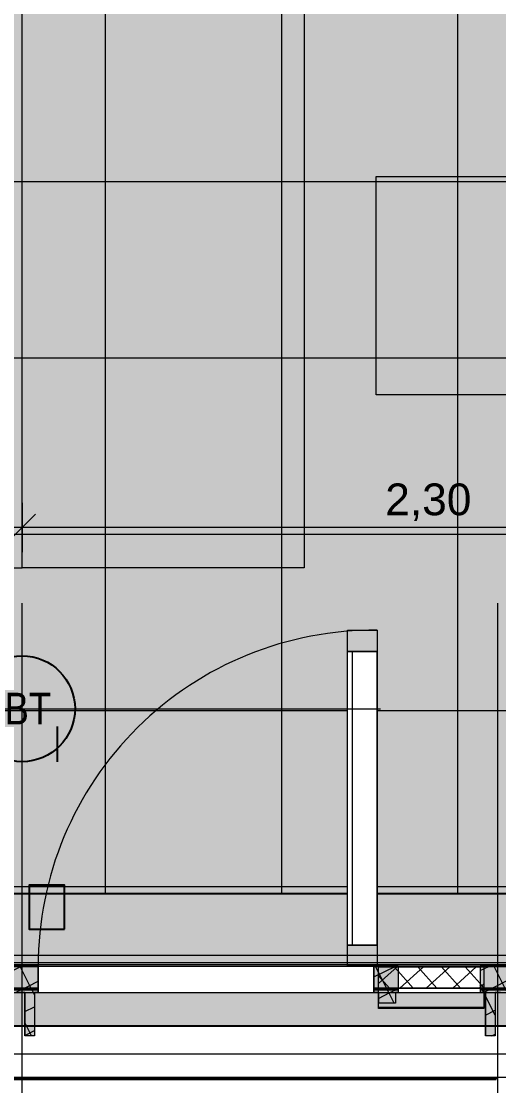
# Model space of a CAD drawing. Header units: metres. Extents: x -22.4 to 53.1, y 133.6 to 157.9.
# Drawn here: x 21.316 to 22.671, y 137.471 to 140.49 of the extents above; entities that cross this region are included whole.
import ezdxf

# ---------------------------------------------------------------- set-up
doc = ezdxf.new("R2010")
doc.units = ezdxf.units.M
doc.header["$MEASUREMENT"] = 0
for name, pattern in [('Achse', [0.0023, 0.0015, -0.0007999999999999998]), ('Strichlinie_ eng', [0.0023, 0.0015, -0.0007999999999999998]), ('Strichpunktlinie', [0.00670277762413025, 0.00352777767181396, -0.00176388883590699, 0, -0.0014111111164093]), ('Wipeout_Contour', [1, 0, -1])]:
    doc.linetypes.add(name, pattern=pattern)
for name, color, linetype in [('00  Raster', 7, 'Continuous'), ('00  Raster Ausbau', 7, 'Continuous'), ('10  Fassade', 7, 'Continuous'), ('10  Fassade_Deckschraffur', 7, 'Continuous'), ('10  Fassade_Schnittschraffur', 7, 'Continuous'), ('10  Wand Massiv_Deckschraffur', 7, 'Continuous'), ('10  Wand Massiv_Fenster', 7, 'Continuous'), ('20  TGA - Revi+BT', 7, 'Continuous'), ('20  Wand Leichtbau', 7, 'Continuous'), ('20  Wand Leichtbau_Schnittschraffur', 7, 'Continuous'), ('40 Bemaßung 1_ 50 Bodenspiegel', 7, 'Continuous'), ('Neubau_20  Boden Aufbauten', 7, 'Continuous'), ('Neubau_20  Boden Aufbauten_Deckschraffur', 7, 'Continuous'), ('Neubau_20  Möbel', 7, 'Continuous'), ('Neubau_20  TGA - Revi+BT', 7, 'Continuous')]:
    doc.layers.add(name, color=color, linetype=linetype)
doc.styles.add('ERSTELLTER_STIL_1', font='')
doc.styles.add('ERSTELLTER_STIL_2', font='')
doc.styles.get('ERSTELLTER_STIL_1').set_extended_font_data('Arial')
doc.styles.get('ERSTELLTER_STIL_2').set_extended_font_data('Arial Narrow')
pattern_1 = [(26.86748973909856, (-110.1079421504027, 75.26466369909193), (-0.02711571724174043, 0.05352324615030352), []), (116.8674897390988, (-110.1079421504027, 75.26466369909193), (0.05352324615030342, 0.02711571724174061), [])]

msp = doc.modelspace()

# ---------------------------------------------------------------- hatches: boundary and pattern name
at = {"layer": 'Neubau_20  Boden Aufbauten_Deckschraffur', "linetype": 'Continuous', "lineweight": 0, "true_color": 0xffffff}
msp.add_hatch(color=7, dxfattribs=at).paths.add_polyline_path([(-1.616571066743969, 143.8049077047805), (-1.616571066743987, 143.7049078646904), (4.518428932985248, 143.7049078141124), (4.518428933007101, 143.6799078207231), (7.755928925573158, 143.6799078235514), (7.755928925551316, 143.7049077874219), (7.880928933831601, 143.7049077863914), (7.880928934209976, 138.3249078207063), (7.843428934209829, 138.3249078207063), (7.843428934209811, 138.014853348029), (7.880928934209965, 138.014853348029), (7.977196292651769, 138.014853348029), (24.60342893325799, 138.0148533480289), (24.60342893325774, 140.5199078207109), (24.00342893325572, 140.5199078207109), (24.00342893325584, 143.7899078207084), (30.65092611734079, 143.7899078207084), (30.65092611734079, 143.8049080114966)])
at = {"layer": 'Neubau_20  Boden Aufbauten_Deckschraffur', "linetype": 'Continuous', "lineweight": 18}
h = msp.add_hatch(dxfattribs=at)
h.set_pattern_fill('Verband__Quadrat__50x50__4D', color=6, style=0, pattern_type=2)
h.set_pattern_definition([(359.9999764716752, (14.0546981895477, 142.5351813484157), (2.05323367319711e-07, 0.4999999999999579), []), (89.99997647167544, (14.0546981895477, 142.5351813484157), (-0.4999999999999579, 2.053233655739703e-07), [])])
h.paths.add_polyline_path([(-1.616571066743969, 143.8049077047805), (-1.616571066743987, 143.7049078646904), (4.518428932985248, 143.7049078141124), (4.518428933007101, 143.6799078207231), (7.755928925573158, 143.6799078235514), (7.755928925551316, 143.7049077874219), (7.880928933831601, 143.7049077863914), (7.880928934209976, 138.3249078207063), (7.843428934209829, 138.3249078207063), (7.843428934209811, 138.014853348029), (7.880928934209965, 138.014853348029), (7.977196292651769, 138.014853348029), (24.60342893325799, 138.0148533480289), (24.60342893325774, 140.5199078207109), (24.00342893325572, 140.5199078207109), (24.00342893325584, 143.7899078207084), (30.65092611734079, 143.7899078207084), (30.65092611734079, 143.8049080114966)])

# ---------------------------------------------------------------- linework, layer by layer
at = {"layer": '40 Bemaßung 1_ 50 Bodenspiegel', "color": 7, "linetype": 'Continuous', "lineweight": 13, "ltscale": 1000}
for p, q in [((21.31842864685453, 139.124426743761), (21.31842864685453, 138.9838022981351)), ((21.28092934687062, 139.0166143926896), (21.35592877511295, 139.0916146492065)), ((21.31842864685453, 139.054114520948), (19.96842899919848, 139.054114520948)), ((23.61842933499184, 139.054114520948), (21.31842864685453, 139.054114520948))]:
    msp.add_line(p, q, dxfattribs=at)
at = {"layer": 'Neubau_20  Boden Aufbauten', "color": 7, "linetype": 'Continuous', "lineweight": 13, "ltscale": 1000, "flags": 128}
msp.add_lwpolyline([(-1.616571066743969, 143.8049077047805), (-1.616571066743987, 143.7049078646904), (4.518428932985248, 143.7049078141124), (4.518428933007101, 143.6799078207231), (7.755928925573158, 143.6799078235514), (7.755928925551316, 143.7049077874219), (7.880928933831601, 143.7049077863914), (7.880928934209976, 138.3249078207063), (7.843428934209829, 138.3249078207063), (7.843428934209811, 138.014853348029), (7.880928934209965, 138.014853348029), (7.977196292651769, 138.014853348029), (24.60342893325799, 138.0148533480289), (24.60342893325774, 140.5199078207109), (24.00342893325572, 140.5199078207109), (24.00342893325584, 143.7899078207084), (30.65092611734079, 143.7899078207084), (30.65092611734079, 143.8049080114966)], close=True, dxfattribs=at)
at = {"layer": 'Neubau_20  Möbel', "color": 9, "linetype": 'Continuous', "lineweight": 18, "ltscale": 1000, "flags": 128}
for points in [[(21.31842893422222, 138.9399078207055), (21.3184289342222, 140.5399078207054), (20.51842893422222, 140.5399078207054), (20.51842893422225, 138.9399078207054)], [(21.31842893422222, 138.9399078207055), (21.3184289342222, 140.5399078207054), (22.11842893422221, 140.5399078207055), (22.11842893422223, 138.9399078207055)], [(22.32342893422222, 139.4299078207055), (22.32342893422222, 140.0499078207055), (22.9134289342222, 140.0499078207055), (22.91342893422223, 139.4299078207055)]]:
    msp.add_lwpolyline(points, close=True, dxfattribs=at)
at = {"layer": 'Neubau_20  TGA - Revi+BT', "color": 1, "linetype": 'Continuous', "lineweight": 25, "ltscale": 1000}
msp.add_line((21.41842871278548, 138.389907113933), (21.41842871278548, 138.4899071798639), dxfattribs=at)
msp.add_circle((21.31842893422737, 138.5399078207052), 0.15, dxfattribs=at)

# ---------------------------------------------------------------- texts
at = {"layer": '20  TGA - Revi+BT', "color": 1, "linetype": 'Continuous', "lineweight": 25, "insert": (21.40032318569461, 138.5403947357616), "char_height": 0.09000000000000001, "attachment_point": 6, "rotation": 359.9998273952202, "style": 'ERSTELLTER_STIL_2'}
msp.add_mtext('\\A1;{\\pqr;\\fArial Narrow|b0|i0|c0|p38;BT }', dxfattribs=at)
at = {"layer": '40 Bemaßung 1_ 50 Bodenspiegel', "color": 7, "linetype": 'Continuous', "lineweight": 13, "insert": (22.34870282845835, 139.0721145451327), "char_height": 0.08999999761581422, "width": 0.2394521936566829, "attachment_point": 7, "style": 'ERSTELLTER_STIL_1'}
msp.add_mtext('\\A1;{\\pql;\\fArial|b0|i0|c0|p38;2,30}', dxfattribs=at)

# ---------------------------------------------------------------- wipeouts: each hides what was drawn before it
at = {"color": 254, "linetype": 'Wipeout_Contour', "lineweight": 0, "ltscale": 555.4272828426739}
msp.add_wipeout([(24.603428922858654, 137.74472985411018), (3.8184289226065165, 137.74473212502738), (3.818428922278745, 137.74173212502734), (24.603428922530867, 137.7417298541102)], dxfattribs=at).dxf.layer = '10  Fassade_Deckschraffur'
at = {"color": 254, "linetype": 'Wipeout_Contour', "lineweight": 0, "ltscale": 554.568883308544}
msp.add_wipeout([(24.603428902669524, 137.55994485411023), (3.8184289024173665, 137.55994712502738), (3.818428895202004, 137.4939071250274), (24.603428895454126, 137.4939048541102)], dxfattribs=at).dxf.layer = '10  Fassade_Deckschraffur'

# ---------------------------------------------------------------- next in the draw order: linework, layer by layer
at = {"layer": '10  Fassade', "color": 7, "linetype": 'Continuous', "lineweight": 18, "ltscale": 1000, "flags": 128}
msp.add_lwpolyline([(24.60342889545413, 137.4939048541102), (3.818428895202004, 137.4939071250274)], dxfattribs=at)

# ---------------------------------------------------------------- next in the draw order: wipeouts: each hides what was drawn before it
at = {"color": 254, "linetype": 'Wipeout_Contour', "lineweight": 0, "ltscale": 556.1170236737388}
msp.add_wipeout([(24.60342895237144, 138.01485109524347), (3.818428952119289, 138.01485336616068), (3.8184289307546813, 137.819309819619), (24.603428931006825, 137.8193075487018)], dxfattribs=at).dxf.layer = '10  Fassade_Deckschraffur'
at = {"color": 254, "linetype": 'Wipeout_Contour', "lineweight": 0, "ltscale": 555.0605104666041}
msp.add_wipeout([(3.8184289537803586, 137.74173222122175), (3.8184289557380566, 137.55994714236616), (24.603428823290077, 137.5599448592546), (24.60342882133236, 137.74172993811018)], dxfattribs=at).dxf.layer = '10  Fassade_Deckschraffur'

# ---------------------------------------------------------------- next in the draw order: hatches: boundary and pattern name
at = {"layer": '10  Fassade', "linetype": 'Continuous', "lineweight": 0, "true_color": 0xffffff}
msp.add_hatch(color=7, dxfattribs=at).paths.add_polyline_path([(22.62842893326777, 137.6899078206752), (22.62842893326777, 137.6929078206752), (22.32942893343304, 137.6929078206756), (22.32942893343304, 137.6899078206756)])
at = {"layer": '20  Wand Leichtbau_Schnittschraffur', "linetype": 'Continuous', "lineweight": 0, "true_color": 0xffffff}
msp.add_hatch(color=7, dxfattribs=at).paths.add_polyline_path([(21.43842893325882, 137.9149078206765), (21.43842893325884, 138.0399078208625), (21.33842893325886, 138.0399078208625), (21.33842893325886, 137.9149078206765)])

# ---------------------------------------------------------------- next in the draw order: linework, layer by layer
at = {"layer": '00  Raster Ausbau', "color": 9, "linetype": 'Achse', "lineweight": 18, "ltscale": 1000}
msp.add_line((21.31842864685453, 137.8399079937245), (21.31842864685453, 138.8399078247595), dxfattribs=at)
at = {"layer": '00  Raster Ausbau', "color": 251, "linetype": 'Achse', "lineweight": 18, "ltscale": 1000, "true_color": 0x5f5f5f}
msp.add_line((22.66842912278508, 137.8399079937245), (22.66842912278508, 138.8399078247595), dxfattribs=at)
at = {"layer": '10  Fassade', "color": 7, "linetype": 'Strichpunktlinie', "lineweight": 13, "ltscale": 1000}
msp.add_line((24.60342911472346, 137.839905508901), (3.818428704781621, 137.8399079937245), dxfattribs=at)
at = {"layer": '10  Fassade', "color": 7, "linetype": 'Continuous', "lineweight": 13, "ltscale": 1000}
for p, q in [((22.37742895577427, 137.7049075319942), (22.32942879160349, 137.7049075319942)), ((21.3534290426539, 137.6124074917149), (21.32592867250623, 137.6124074917149)), ((22.6609290971334, 137.6124074917149), (22.63342872698573, 137.6124074917149))]:
    msp.add_line(p, q, dxfattribs=at)
at = {"layer": '10  Fassade', "color": 7, "linetype": 'Continuous', "lineweight": 18, "ltscale": 1000, "flags": 128}
for points in [[(24.60342895237144, 138.0148510952435), (3.818428952119291, 138.0148533661607)], [(24.60342890266952, 137.5599448541102), (3.818428902417367, 137.5599471250273)]]:
    msp.add_lwpolyline(points, dxfattribs=at)
at = {"layer": '10  Fassade', "color": 7, "linetype": 'Strichlinie_ eng', "lineweight": 18, "ltscale": 1000, "flags": 128}
for points in [[(22.37742893343304, 137.7049078206756), (22.32942893343304, 137.7049078206757)], [(21.35342893326763, 137.612407820677), (21.32592893322039, 137.6124078206771)], [(22.6609289333149, 137.6124078206752), (22.63342893326763, 137.6124078206752)]]:
    msp.add_lwpolyline(points, dxfattribs=at)
at = {"layer": '10  Fassade', "color": 7, "linetype": 'Continuous', "lineweight": 18, "ltscale": 1000, "flags": 128}
msp.add_lwpolyline([(22.62842893326777, 137.6899078206752), (22.32942893343304, 137.6899078206756), (22.32942893343304, 137.6929078206756), (22.62842893326777, 137.6929078206752)], close=True, dxfattribs=at)
at = {"layer": '10  Wand Massiv_Fenster', "color": 7, "linetype": 'Continuous', "lineweight": 25, "ltscale": 1000}
for p, q in [((24.60342911472346, 138.0149074878978), (3.818428704781621, 138.0149074878978)), ((24.60342911472346, 137.6399078618626), (3.818428704781621, 137.6399078618626))]:
    msp.add_line(p, q, dxfattribs=at)
at = {"layer": '20  Wand Leichtbau', "color": 7, "linetype": 'Continuous', "lineweight": 25, "ltscale": 1000, "flags": 128}
msp.add_lwpolyline([(21.43842893325882, 137.9149078206765), (21.43842893325884, 138.0399078208625), (21.33842893325886, 138.0399078208625), (21.33842893325886, 137.9149078206765)], close=True, dxfattribs=at)

# ---------------------------------------------------------------- next in the draw order: wipeouts: each hides what was drawn before it
at = {"color": 254, "linetype": 'Wipeout_Contour', "lineweight": 0, "ltscale": 555.5668178555418}
msp.add_wipeout([(24.603428929870354, 137.8089055496335), (3.8184289296181966, 137.8089078205507), (3.8184289229534727, 137.74790782072301), (24.603428923205634, 137.7479055498058)], dxfattribs=at).dxf.layer = '10  Fassade_Deckschraffur'
at = {"color": 254, "linetype": 'Wipeout_Contour', "lineweight": 0, "ltscale": 556.5652269561988}
msp.add_wipeout([(22.663205560854976, 137.49390780841867), (19.97320559661781, 137.49390780374816), (19.973205596624716, 137.4899078037482), (22.66320556086194, 137.48990780841868)], dxfattribs=at).dxf.layer = '10  Fassade_Deckschraffur'

# ---------------------------------------------------------------- next in the draw order: linework, layer by layer
at = {"layer": '10  Fassade', "color": 7, "linetype": 'Continuous', "lineweight": 13, "ltscale": 1000}
for p, q in [((21.32592867250623, 137.7349076346009), (21.32592867250623, 137.6124074917149)), ((22.67592914843678, 137.7349076346009), (22.6609290971334, 137.7349076346009)), ((22.6609290971334, 137.7349076346009), (22.6609290971334, 137.6124074917149))]:
    msp.add_line(p, q, dxfattribs=at)
at = {"layer": '10  Fassade', "color": 7, "linetype": 'Strichlinie_ eng', "lineweight": 18, "ltscale": 1000, "flags": 128}
for points in [[(3.818428840204465, 137.7349078207023), (4.680428933267805, 137.7349078207011), (5.118428933267811, 137.7349078207004), (6.15092893326781, 137.734907820699), (6.468428933267802, 137.7349078206985), (7.380428933267808, 137.7349078206972), (7.818428933267814, 137.7349078206965), (8.850928933267799, 137.7349078206951), (9.168428933267823, 137.7349078206946), (10.08042893326783, 137.7349078206933), (10.51842893326779, 137.7349078206927), (11.5509289332678, 137.7349078206912), (11.86842893326783, 137.7349078206907), (12.78042893326782, 137.7349078206894), (13.2184289332678, 137.7349078206888), (14.25092893326782, 137.7349078206873), (14.56842893326781, 137.7349078206868), (15.48042893326781, 137.7349078206855), (15.91842893326784, 137.7349078206849), (16.95092893326781, 137.7349078206834), (17.26842893326781, 137.734907820683), (18.18042893326782, 137.7349078206817), (18.6184289332678, 137.734907820681), (19.65092893326781, 137.7349078206795), (19.96842893326783, 137.7349078206791), (20.88042893326781, 137.7349078206778), (21.31842893326783, 137.7349078206771), (22.35092893326782, 137.7349078206756), (22.66842893326779, 137.7349078206752), (23.58042893326783, 137.7349078206739), (24.01842893326781, 137.7349078206732), (24.60342895797399, 137.7349078206724)], [(21.32592893322039, 137.6124078206771), (21.32592893322058, 137.7349078206771)], [(21.35342893326782, 137.7349078206771), (21.35342893326763, 137.612407820677)], [(22.32942893343304, 137.7049078206757), (22.3294289334331, 137.7349078206757)], [(22.3774289334331, 137.7349078206756), (22.37742893343304, 137.7049078206756)], [(22.63342893326763, 137.6124078206752), (22.6334289332678, 137.7349078206752)], [(22.66092893331506, 137.7349078206752), (22.6609289333149, 137.6124078206752)]]:
    msp.add_lwpolyline(points, dxfattribs=at)
at = {"layer": '10  Fassade', "color": 7, "linetype": 'Continuous', "lineweight": 18, "ltscale": 1000, "flags": 128}
for points in [[(24.60342892320563, 137.7479055498058), (3.818428922953473, 137.747907820723)], [(24.60342892285866, 137.7447298541102), (3.818428922606515, 137.7447321250274)], [(24.60342892253087, 137.7417298541102), (3.818428922278745, 137.7417321250273)]]:
    msp.add_lwpolyline(points, dxfattribs=at)
at = {"layer": '10  Fassade', "color": 7, "linetype": 'Continuous', "lineweight": 13, "ltscale": 1000, "flags": 128}
msp.add_lwpolyline([(21.32592893322058, 137.7349078206771), (21.31842893438543, 137.7349078219437), (21.31092893274627, 137.7349078219438)], dxfattribs=at)
at = {"layer": '10  Fassade', "color": 7, "linetype": 'Continuous', "lineweight": 25, "ltscale": 1000, "flags": 128}
for points in [[(19.97320559661781, 137.4939078037481), (22.66320556085498, 137.4939078084186)], [(19.97320559662472, 137.4899078037482), (22.66320556086194, 137.4899078084186)], [(22.66320556086194, 137.4899078084186), (22.66320556085498, 137.4939078084186)]]:
    msp.add_lwpolyline(points, dxfattribs=at)

# ---------------------------------------------------------------- next in the draw order: wipeouts: each hides what was drawn before it
at = {"color": 254, "linetype": 'Wipeout_Contour', "lineweight": 0, "ltscale": 555.6978170572706}
msp.add_wipeout([(3.8184289296181966, 137.80890782055062), (24.603428929870347, 137.8089055496334), (24.603428930416637, 137.81390555068336), (3.8184289301644867, 137.8139078216006)], dxfattribs=at).dxf.layer = '10  Fassade_Deckschraffur'

# ---------------------------------------------------------------- next in the draw order: wipeouts: each hides what was drawn before it
at = {"color": 254, "linetype": 'Wipeout_Contour', "lineweight": 0, "ltscale": 555.7185066162034}
msp.add_wipeout([(3.818428810543569, 137.8193097173767), (3.8184289391572594, 137.81390781865574), (24.60342891079188, 137.8139054907566), (24.60342887407143, 137.81930767008603)], dxfattribs=at).dxf.layer = '10  Fassade_Deckschraffur'

# ---------------------------------------------------------------- next in the draw order: hatches: boundary and pattern name
at = {"layer": '10  Wand Massiv_Deckschraffur', "linetype": 'Continuous', "lineweight": 0, "true_color": 0xffffff}
msp.add_hatch(color=7, dxfattribs=at).paths.add_polyline_path([(3.818428933005155, 137.6399078207065), (24.60342893325762, 137.6399078207058), (24.60342893325762, 137.8399078207058), (24.60342893325762, 138.0149078207058), (3.818428933005166, 138.0149078207065), (3.818428933005155, 137.8399078207065)])

# ---------------------------------------------------------------- next in the draw order: linework, layer by layer
at = {"layer": '00  Raster Ausbau', "color": 9, "linetype": 'Achse', "lineweight": 18, "ltscale": 1000}
msp.add_line((21.31842864685453, 136.8399081626895), (21.31842864685453, 137.8399079937245), dxfattribs=at)
at = {"layer": '00  Raster Ausbau', "color": 251, "linetype": 'Achse', "lineweight": 18, "ltscale": 1000, "true_color": 0x5f5f5f}
msp.add_line((22.66842912278508, 136.8399081626895), (22.66842912278508, 137.8399079937245), dxfattribs=at)
at = {"layer": '10  Fassade', "color": 7, "linetype": 'Continuous', "lineweight": 18, "ltscale": 1000, "flags": 128}
for points in [[(24.60342893100682, 137.8193075487018), (3.818428930754681, 137.819309819619)], [(24.60342893041664, 137.8139055506834), (3.818428930164487, 137.8139078216006)], [(24.60342892987035, 137.8089055496334), (3.818428929618197, 137.8089078205506)]]:
    msp.add_lwpolyline(points, dxfattribs=at)
at = {"layer": '10  Fassade', "color": 7, "linetype": 'Strichlinie_ eng', "lineweight": 18, "ltscale": 1000, "flags": 128}
msp.add_lwpolyline([(3.818428840204575, 137.8099078207023), (4.680428933267905, 137.8099078207011), (5.118428933267921, 137.8099078207004), (6.15092893326792, 137.809907820699), (6.468428933267933, 137.8099078206985), (7.380428933267925, 137.8099078206972), (7.818428933267924, 137.8099078206965), (8.850928933267912, 137.8099078206951), (9.168428933267922, 137.8099078206946), (10.08042893326793, 137.8099078206933), (10.5184289332679, 137.8099078206927), (11.55092893326792, 137.8099078206911), (11.86842893326792, 137.8099078206907), (12.78042893326793, 137.8099078206894), (13.21842893326792, 137.8099078206888), (14.25092893326792, 137.8099078206873), (14.56842893326794, 137.8099078206868), (15.48042893326793, 137.8099078206855), (15.91842893326795, 137.8099078206849), (16.95092893326792, 137.8099078206834), (17.26842893326793, 137.809907820683), (18.18042893326797, 137.8099078206816), (18.61842893326792, 137.809907820681), (19.65092893326792, 137.8099078206795), (19.96842893326791, 137.8099078206791), (20.88042893326793, 137.8099078206778), (21.31842893326794, 137.8099078206771), (22.35092893326791, 137.8099078206756), (22.66842893326794, 137.8099078206752), (23.58042893326794, 137.8099078206739), (24.01842893326793, 137.8099078206732), (24.60342895797407, 137.8099078206724)], dxfattribs=at)

# ---------------------------------------------------------------- next in the draw order: wipeouts: each hides what was drawn before it
at = {"color": 254, "linetype": 'Wipeout_Contour', "lineweight": 0, "ltscale": 557.9764998707736}
msp.add_wipeout([(22.316428926457284, 137.80990781655376), (21.363428927871013, 137.8099078220337), (21.36342892542404, 137.7349078164394), (22.316428928622685, 137.73490782504402)], dxfattribs=at).dxf.layer = '10  Fassade_Deckschraffur'
at = {"color": 254, "linetype": 'Wipeout_Contour', "lineweight": 0, "ltscale": 558.3950132140271}
msp.add_wipeout([(22.61842893297588, 137.80990782125164), (22.385428933491596, 137.8099078251625), (22.38542893079324, 137.73490782463367), (22.61842893027753, 137.7349078207228)], dxfattribs=at).dxf.layer = '10  Fassade_Deckschraffur'
at = {"color": 254, "linetype": 'Wipeout_Contour', "lineweight": 0, "ltscale": 560.2831275450264}
msp.add_wipeout([(22.24122892862923, 137.86990782067573), (22.326228926515167, 137.8699078206756), (22.32622892651639, 138.70250782122088), (22.241228928630417, 138.70250782122102)], dxfattribs=at).dxf.layer = '10  Fassade_Schnittschraffur'

# ---------------------------------------------------------------- next in the draw order: hatches: boundary and pattern name
at = {"layer": '10  Fassade', "linetype": 'Continuous', "lineweight": 0, "true_color": 0xffffff}
msp.add_hatch(color=7, dxfattribs=at).paths.add_polyline_path([(22.62842893326792, 137.8079078206752), (22.62842893326794, 137.8099078206752), (22.3294289334332, 137.8099078206756), (22.3294289334332, 137.8079078206756)])
at = {"layer": '10  Fassade', "linetype": 'Continuous', "lineweight": 13, "true_color": 0x000100}
h = msp.add_hatch(dxfattribs=at)
h.set_pattern_fill('Dämmung__hart_2_0001', color=98, style=0, pattern_type=2)
h.set_pattern_definition([(41.86748973909858, (-110.1079421504027, 75.26466369909193), (-0.03337050586796467, 0.03723451809968991), []), (131.8674897390988, (-110.1079421504027, 75.26466369909193), (0.03723451809968979, 0.0333705058679648), [])])
h.paths.add_polyline_path([(22.62842893326785, 137.7479078206752), (22.62842893326792, 137.8079078206752), (22.3294289334332, 137.8079078206756), (22.3294289334331, 137.7479078206756)])
at = {"layer": '10  Fassade_Schnittschraffur', "linetype": 'Continuous', "lineweight": 0, "true_color": 0xffffff}
for points in [[(22.24122892863042, 138.702507821221), (22.32622892651639, 138.7025078212209), (22.32622892651645, 138.7625078212209), (22.24122892863051, 138.762507821221)], [(22.24122892862914, 137.8099078206758), (22.32622892651509, 137.8099078206756), (22.32622892651517, 137.8699078206756), (22.24122892862923, 137.8699078206758)], [(21.31092893274627, 137.7349078219438), (21.31842893438543, 137.7349078219437), (21.32592893308154, 137.7349078219437), (21.35342893222472, 137.7349078219437), (21.36342893244825, 137.7349078219436), (21.36342893244836, 137.809907820677), (21.26842893326792, 137.8099078206772), (21.26842893326782, 137.7349078219438)], [(21.36342895003949, 137.8099078210553), (21.36342894995087, 137.7349078206655), (21.36362895026096, 137.8099078205623)], [(22.31622892671134, 137.8099078205155), (22.31622892651191, 137.7349078204641), (22.31642892680946, 137.8099078206591)], [(22.31642893310255, 137.7349078208992), (22.3294289337731, 137.7349078208992), (22.37742893287904, 137.7349078208991), (22.38542893377309, 137.7349078208991), (22.3854289337732, 137.8099078206756), (22.31642893310266, 137.8099078206757)], [(22.61842893326781, 137.7349078219418), (22.63342893360308, 137.7349078219418), (22.66092893274626, 137.7349078219418), (22.67592893308153, 137.7349078219418), (22.70342893222474, 137.7349078219417), (22.71842893256002, 137.7349078219417), (22.7184289325601, 137.8099078206751), (22.61842893326792, 137.8099078206752)], [(21.35342893326763, 137.612407820677), (21.35342893326782, 137.7349078206771), (21.32592893322058, 137.7349078206771), (21.32592893322039, 137.6124078206771)], [(22.3294289334331, 137.7349078206757), (22.32942893343304, 137.7049078206757), (22.37742893343304, 137.7049078206756), (22.3774289334331, 137.7349078206756)], [(22.63342893326763, 137.6124078206752), (22.6609289333149, 137.6124078206752), (22.66092893331506, 137.7349078206752), (22.6334289332678, 137.7349078206752)]]:
    msp.add_hatch(color=7, dxfattribs=at).paths.add_polyline_path(points)
at = {"layer": '10  Fassade_Schnittschraffur', "linetype": 'Continuous', "lineweight": 13, "true_color": 0x000100}
h = msp.add_hatch(dxfattribs=at)
h.set_pattern_fill('Dämmung__hart_1_0001', color=98, style=0, pattern_type=2)
h.set_pattern_definition(pattern_1)
h.paths.add_polyline_path([(21.31092893274627, 137.7349078219438), (21.31842893438543, 137.7349078219437), (21.32592893308154, 137.7349078219437), (21.35342893222472, 137.7349078219437), (21.36342893244825, 137.7349078219436), (21.36342893244836, 137.809907820677), (21.26842893326792, 137.8099078206772), (21.26842893326782, 137.7349078219438)])
h = msp.add_hatch(dxfattribs=at)
h.set_pattern_fill('Dämmung__hart_1_0001', color=98, style=0, pattern_type=2)
h.set_pattern_definition(pattern_1)
h.paths.add_polyline_path([(22.31642893310255, 137.7349078208992), (22.3294289337731, 137.7349078208992), (22.37742893287904, 137.7349078208991), (22.38542893377309, 137.7349078208991), (22.3854289337732, 137.8099078206756), (22.31642893310266, 137.8099078206757)])
h = msp.add_hatch(dxfattribs=at)
h.set_pattern_fill('Dämmung__hart_1_0001', color=98, style=0, pattern_type=2)
h.set_pattern_definition(pattern_1)
h.paths.add_polyline_path([(22.61842893326781, 137.7349078219418), (22.63342893360308, 137.7349078219418), (22.66092893274626, 137.7349078219418), (22.67592893308153, 137.7349078219418), (22.70342893222474, 137.7349078219417), (22.71842893256002, 137.7349078219417), (22.7184289325601, 137.8099078206751), (22.61842893326792, 137.8099078206752)])
h = msp.add_hatch(dxfattribs=at)
h.set_pattern_fill('Dämmung__hart_1_0001', color=98, style=0, pattern_type=2)
h.set_pattern_definition(pattern_1)
h.paths.add_polyline_path([(21.35342893326763, 137.612407820677), (21.35342893326782, 137.7349078206771), (21.32592893322058, 137.7349078206771), (21.32592893322039, 137.6124078206771)])
h = msp.add_hatch(dxfattribs=at)
h.set_pattern_fill('Dämmung__hart_1_0001', color=98, style=0, pattern_type=2)
h.set_pattern_definition(pattern_1)
h.paths.add_polyline_path([(22.3294289334331, 137.7349078206757), (22.32942893343304, 137.7049078206757), (22.37742893343304, 137.7049078206756), (22.3774289334331, 137.7349078206756)])
h = msp.add_hatch(dxfattribs=at)
h.set_pattern_fill('Dämmung__hart_1_0001', color=98, style=0, pattern_type=2)
h.set_pattern_definition(pattern_1)
h.paths.add_polyline_path([(22.63342893326763, 137.6124078206752), (22.6609289333149, 137.6124078206752), (22.66092893331506, 137.7349078206752), (22.6334289332678, 137.7349078206752)])

# ---------------------------------------------------------------- next in the draw order: linework, layer by layer
at = {"layer": '00  Raster', "color": 7, "linetype": 'Strichpunktlinie', "lineweight": 13, "ltscale": 1000}
msp.add_line((-22.00944329288886, 138.539908058331), (33.15561019016472, 138.539908058331), dxfattribs=at)
at = {"layer": '10  Fassade', "color": 7, "linetype": 'Continuous', "lineweight": 18, "ltscale": 1000}
for p, q in [((22.24122915255929, 137.8699080963313), (22.24122915255929, 138.7025078517854)), ((22.25622920386266, 137.8699080963313), (22.25622920386266, 138.7025078517854)), ((22.32622916718688, 137.8699080963313), (22.32622916718688, 138.7025078517854))]:
    msp.add_line(p, q, dxfattribs=at)
at = {"layer": '10  Fassade', "color": 7, "linetype": 'Continuous', "lineweight": 13, "ltscale": 1000}
for p, q in [((21.36342880076464, 137.8099078911178), (21.26842902802631, 137.8099078911178)), ((21.36342880076464, 137.8099078911178), (21.36342880076464, 137.7349076346009)), ((22.31642902323207, 137.8099078911178), (22.31642902323207, 137.7349076346009)), ((22.38542925922756, 137.8099078911178), (22.31642902323207, 137.8099078911178)), ((22.38542925922756, 137.8099078911178), (22.38542925922756, 137.7349076346009)), ((22.71842874161331, 137.8099078911178), (22.61842867568236, 137.8099078911178)), ((22.61842867568236, 137.8099078911178), (22.61842867568236, 137.7349076346009)), ((21.36342880076464, 137.7349076346009), (21.3534290426539, 137.7349076346009)), ((21.3534290426539, 137.7349076346009), (21.3534290426539, 137.6124074917149)), ((22.32942879160349, 137.7349076346009), (22.31642902323207, 137.7349076346009)), ((22.32942879160349, 137.7349076346009), (22.32942879160349, 137.7049075319942)), ((22.38542925922756, 137.7349076346009), (22.37742895577427, 137.7349076346009)), ((22.37742895577427, 137.7349076346009), (22.37742895577427, 137.7049075319942)), ((22.63342872698573, 137.7349076346009), (22.61842867568236, 137.7349076346009)), ((22.63342872698573, 137.7349076346009), (22.63342872698573, 137.6124074917149))]:
    msp.add_line(p, q, dxfattribs=at)
at = {"layer": '10  Fassade', "color": 7, "linetype": 'Continuous', "lineweight": 18, "ltscale": 1000, "flags": 128}
for points in [[(22.24122892863042, 138.702507821221), (22.24122892863051, 138.762507821221), (22.32622892651645, 138.7625078212209), (22.32622892651639, 138.7025078212209)], [(22.24122892862923, 137.8699078206758), (22.24122892863042, 138.702507821221), (22.32622892651639, 138.7025078212209), (22.32622892651517, 137.8699078206756)], [(22.24122892862914, 137.8099078206758), (22.24122892862923, 137.8699078206758), (22.32622892651517, 137.8699078206756), (22.32622892651509, 137.8099078206756)], [(21.36342894991552, 137.734907820677), (21.36362894991064, 137.809907820677)], [(22.31642892675882, 137.8099078206756), (22.3162289267637, 137.7349078206757)], [(22.62842893326792, 137.8079078206752), (22.3294289334332, 137.8079078206756), (22.3294289334332, 137.8099078206756), (22.62842893326794, 137.8099078206752)], [(22.62842893326785, 137.7479078206752), (22.3294289334331, 137.7479078206756), (22.3294289334332, 137.8079078206756), (22.62842893326792, 137.8079078206752)], [(22.62842893326777, 137.6929078206752), (22.32942893343304, 137.6929078206756), (22.3294289334331, 137.7479078206756), (22.62842893326785, 137.7479078206752)]]:
    msp.add_lwpolyline(points, close=True, dxfattribs=at)
for points in [[(21.36342893244901, 137.8099078206771), (22.31642893309652, 137.8099078206757)], [(22.38542893376573, 137.8099078206756), (22.61842893327863, 137.8099078206752)], [(21.36342893244177, 137.7349078206771), (22.31642893288847, 137.7349078206757)], [(22.3854289337649, 137.7349078206756), (22.61842893157015, 137.7349078206752)]]:
    msp.add_lwpolyline(points, dxfattribs=at)
at = {"layer": '10  Fassade', "color": 7, "linetype": 'Continuous', "lineweight": 13, "ltscale": 1000}
msp.add_arc((22.31622893905555, 137.809907832839), 0.9525999886978725, 89.39855550779612, 180.0000007315055, dxfattribs=at)

doc.saveas('drawing.dxf')
